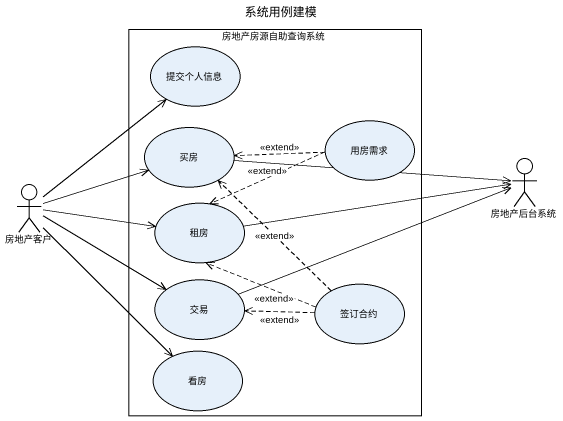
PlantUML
@startuml
title 系统用例建模
rectangle 房地产房源自助查询系统 {
  usecase 提交个人信息
  usecase 买房
  usecase 用房需求
  usecase 租房
  usecase 交易
  usecase 签订合约
  usecase 看房
}
actor 房地产客户
actor 房地产后台系统
买房 -right-> 房地产后台系统
用房需求 .left.> 买房 : <<extend>>
用房需求 .left.> 租房 : <<extend>>
房地产客户 -up-> 提交个人信息
房地产客户 -right-> 买房
房地产客户 -right-> 租房
房地产客户 -right-> 交易
房地产客户 --> 看房
租房 -right-> 房地产后台系统
交易 -right-> 房地产后台系统
签订合约 .up.> 买房 : <<extend>>
签订合约 .left.> 租房 : <<extend>>
签订合约 .left.> 交易 : <<extend>>
@enduml
